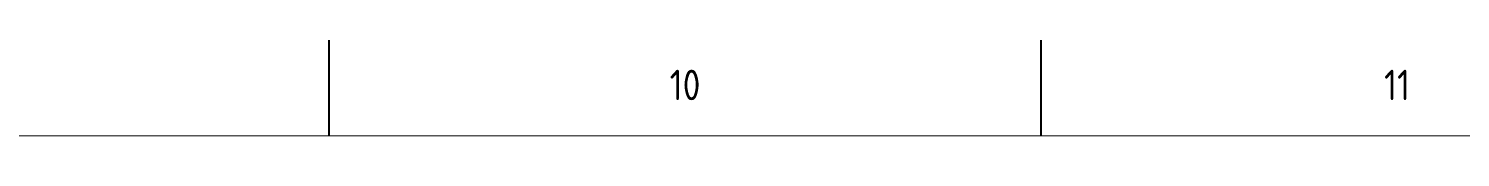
# Model space of a CAD drawing. Extents: x 170390 to 475615, y -37034 to 38097.
# Drawn here: x 443914 to 458006, y -30937 to -30085 of the extents above; entities that cross this region are included whole.
import ezdxf
from ezdxf.enums import TextEntityAlignment as Align

# ---------------------------------------------------------------- set-up
doc = ezdxf.new("R2010")
doc.units = 0
doc.header["$LTSCALE"] = 1000
doc.header["$MEASUREMENT"] = 0
doc.layers.get('0').update_dxf_attribs({"color": 8})
doc.styles.get("Standard").update_dxf_attribs({"font": 'GBENOR', "bigfont": 'GBCBIG'})

# ---------------------------------------------------------------- blocks, each defined once
blk = doc.blocks.new('GEDI_WK_A1')
at = {"color": 3}
for p, q in [((630.75, 0), (630.75, 10)), ((700.83, 0), (700.83, 10))]:
    blk.add_line(p, q, dxfattribs=at)
at = {"color": 3, "const_width": 0.1}
blk.add_lwpolyline([(0, 0), (841, 0), (841, 594), (0, 594)], close=True, dxfattribs=at)
at = {"color": 3}
for s, p in [('10', (665.79, 5)), ('11', (735.87, 5))]:
    blk.add_text(s, height=3, dxfattribs=at).set_placement(p, align=Align.MIDDLE)

msp = doc.modelspace()

# ---------------------------------------------------------------- block references
at = {"xscale": 100, "yscale": 100, "zscale": 100}
msp.add_blockref('GEDI_WK_A1', (383795.4, -30931.7), dxfattribs=at)

doc.saveas('drawing.dxf')
